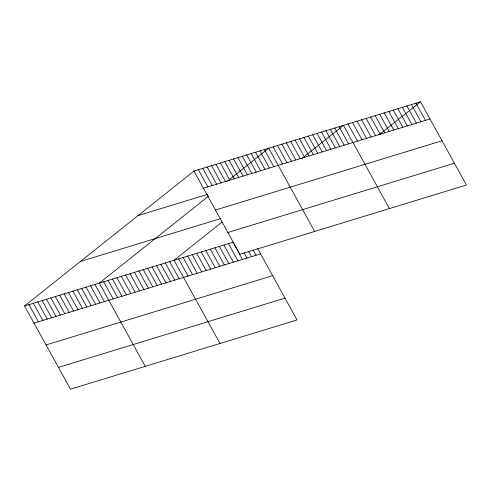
<?xml version="1.0" encoding="UTF-8"?>
<svg xmlns="http://www.w3.org/2000/svg" width="491" height="491" viewBox="0 0 491 491"><rect width="100%" height="100%" fill="white"/><g stroke="black" fill="none" stroke-linecap="round" stroke-linejoin="round"><path stroke-width="0.74" d="M257.652 248.599L297.03 319.936L70.489 389.191L24.55 305.973L193.97 171.064L420.511 101.809L466.45 185.027L239.909 254.289L193.97 171.064M208.706 196.007L99.311 283.117L145.25 366.335M227.081 181.375L268.73 148.214L314.67 231.433M221.987 222.104L174.066 260.261L220.005 343.479M301.842 158.519L343.485 125.358L389.424 208.577M378.862 134.97L420.511 101.809M203.446 188.231L429.987 118.975M138.063 215.586L207.687 194.301M215.481 210.031L442.023 140.776M80.456 261.451L220.447 218.655M227.873 232.489L454.414 163.233M24.55 305.973L232.967 242.253L242.444 259.42M34.026 323.139L260.568 253.884M46.062 344.934L272.603 275.678M58.46 367.391L285.001 298.135M415.981 103.196L425.458 120.363M411.446 104.583L420.928 121.75M406.916 105.964L416.393 123.131M402.387 107.351L411.863 124.518M397.857 108.738L407.334 125.905M393.328 110.119L402.804 127.286M388.792 111.506L398.269 128.673M384.263 112.893L393.739 130.06M379.733 114.274L389.21 131.441M375.204 115.661L384.68 132.828M370.674 117.048L380.151 134.215M366.139 118.429L375.615 135.596M361.609 119.816L371.086 136.983M357.08 121.203L366.556 138.37M352.55 122.584L362.027 139.757M348.015 123.971L357.491 141.138M339.091 126.703L348.567 143.869M334.69 128.047L344.166 145.213M330.296 129.391L339.772 146.557M325.895 130.735L335.371 147.901M321.501 132.079L330.977 149.246M317.1 133.423L326.576 150.59M312.706 134.767L322.182 151.934M308.305 136.111L317.781 153.278M303.911 137.455L313.387 154.622M299.51 138.8L308.986 155.966M295.116 140.144L304.592 157.31M290.715 141.488L300.191 158.654M286.321 142.832L295.797 159.998M281.92 144.176L291.396 161.349M277.525 145.52L287.002 162.693M273.125 146.864L282.601 164.037M264.33 149.559L273.806 166.725M259.935 150.903L269.412 168.069M255.535 152.247L265.011 169.413M251.14 153.591L260.617 170.758M246.74 154.935L256.216 172.102M242.345 156.279L251.822 173.446M237.945 157.623L247.421 174.79M233.55 158.967L243.027 176.134M229.15 160.311L238.626 177.478M224.749 161.656L234.232 178.822M220.355 163L229.831 180.166M215.954 164.344L225.437 181.51M211.56 165.688L221.036 182.855M253.123 249.987L256.038 255.265M207.159 167.032L216.641 184.199M248.593 251.367L251.509 256.652M202.765 168.376L212.241 185.543M198.364 169.72L207.846 186.887M244.058 252.755L246.973 258.039M228.438 243.64L237.914 260.807M223.908 245.027L233.385 262.194M219.373 246.408L228.855 263.575M214.843 247.795L224.319 264.962M210.314 249.183L219.79 266.349M205.784 250.563L215.261 267.73M201.255 251.951L210.731 269.117M196.719 253.338L206.195 270.504M192.19 254.719L201.666 271.885M187.66 256.106L197.137 273.272M183.131 257.493L192.607 274.659M178.595 258.874L188.078 276.046M169.671 261.605L179.147 278.771M165.271 262.949L174.747 280.115M160.876 264.293L170.352 281.46M156.476 265.637L165.952 282.804M152.081 266.981L161.557 284.148M147.681 268.325L157.157 285.492M143.286 269.669L152.762 286.842M138.885 271.014L148.362 288.186M134.491 272.358L143.967 289.53M130.09 273.708L139.567 290.875M125.696 275.052L135.172 292.219M121.295 276.396L130.772 293.563M116.901 277.74L126.377 294.907M112.5 279.084L121.977 296.251M108.106 280.429L117.582 297.595M103.705 281.773L113.182 298.939M94.91 284.461L104.387 301.627M90.516 285.805L99.992 302.972M86.115 287.149L95.592 304.316M81.721 288.493L91.197 305.66M77.32 289.837L86.797 307.004M72.926 291.181L82.402 308.348M68.525 292.526L78.001 309.692M64.131 293.87L73.607 311.036M59.73 295.214L69.206 312.38M55.336 296.558L64.812 313.724M50.935 297.902L60.411 315.069M46.541 299.246L56.017 316.419M42.14 300.59L51.616 317.763M37.746 301.934L47.222 319.107M33.345 303.285L42.821 320.451M28.951 304.629L38.427 321.795"/></g></svg>
